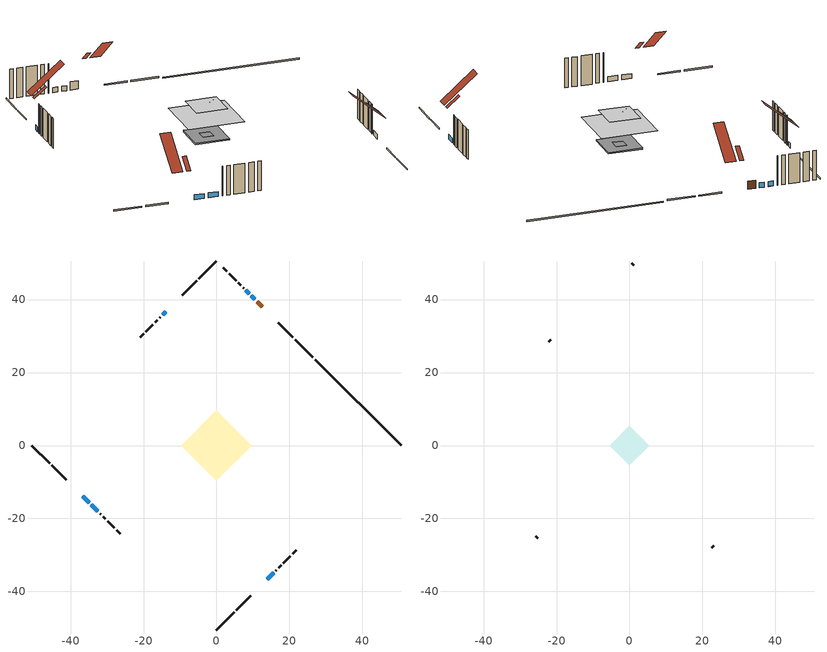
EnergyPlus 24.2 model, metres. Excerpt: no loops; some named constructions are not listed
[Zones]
conditioned space
 floor outside (Floor1 construction): -1.83,0 0,1.83 1.83,0 0,-1.83 z0.3
 floor adiabatic (Floor4 construction): -5.88,0 0,5.88 5.88,0 0,-5.88 z0.3
 floor adiabatic (AdiabaticFloorConstruction): -9.7,0 0,9.7 9.7,0 0,-9.7 z5.18
 floor foundation (Slab1 construction): -5.88,0.06 -0.06,5.88 5.88,-0.06 0.06,-5.88 z0
 wall outside (RimJoist1 construction): 0,-50.56 4.82,-45.74 / -50.56,0 -45.74,-4.82 / 0,50.56 -4.82,45.74 / 26.38,24.18 21.55,29.01 z0.3:0.6
 wall outside (RimJoist2 construction): 5.48,-45.08 9.4,-41.17 / -45.08,-5.48 -41.17,-9.4 / -5.48,45.08 -9.4,41.17 / 20.9,29.66 16.98,33.58 z0.3:0.6
 wall outside (AdiabaticWallConstruction 1): 12.47,38.09 11.11,39.45 z0.3:2.33
 wall outside (AdiabaticWallConstruction): 10.45,40.11 9.59,40.97 / -36.65,-13.91 -34.93,-15.63 / -13.91,36.65 -14.77,35.79 / 13.91,-36.65 15.63,-34.93 / 8.93,41.63 8.07,42.49 / -34.27,-16.29 -32.55,-18.01 z0.3:1.52
 wall outside (Wall1 construction): 16.29,-34.27 16.42,-34.14 / -31.89,-18.67 -31.76,-18.8 / -15.43,35.13 -15.56,35 / 7.41,43.15 7.28,43.28 z0.3:7.62
 wall outside (Wall2 construction): 17.08,-33.48 17.69,-32.87 / -31.1,-19.46 -30.49,-20.07 / -16.21,34.35 -16.82,33.74 / 6.63,43.93 6.02,44.54 z0.3:7.62
 wall outside (Wall3 construction): 18.34,-32.22 20.19,-30.37 / -29.84,-20.72 -27.99,-22.57 / -17.48,33.08 -19.33,31.23 / 5.36,45.2 3.51,47.05 z0.3:7.62
 wall outside (Wall4 construction): 20.85,-29.71 21.82,-28.74 / -27.33,-23.23 -26.36,-24.2 / -19.99,30.58 -20.95,29.61 / 2.86,47.71 1.89,48.67 z0.3:7.62
 wall foundation (FoundationWall1 construction): 50.56,0 27.03,23.53 z0:0.3
 window (WindowConstruction): 10.45,40.11 9.59,40.97 z0.3:1.52
 window (WindowConstruction 1): -36.65,-13.91 -34.93,-15.63 z0.3:1.52
 window (WindowConstruction 2): -13.91,36.65 -14.77,35.79 z0.3:1.52
 window (WindowConstruction 3): 13.91,-36.65 15.63,-34.93 z0.3:1.52
 window (WindowConstruction 4): 8.93,41.63 8.07,42.49 z0.3:1.52
 window (WindowConstruction 5): -34.27,-16.29 -32.55,-18.01 z0.3:1.52
 door (Door): 12.47,38.09 11.11,39.45 z0.3:2.33
 ceiling adiabatic (AdiabaticFloorConstruction): 0,-9.7 9.7,0 0,9.7 -9.7,0 z5.18
 roof outside (Roof3 construction): 0,1.68 -1.68,0 0,-1.68 1.68,0 z7.62
 roof outside (Roof4 construction): 13.25,-37.31,7.62 11.12,-35.18,10.13 10.43,-35.87,10.13 12.56,-38,7.62; -37.31,-13.25,7.62 -35.18,-11.12,10.13 -35.87,-10.43,10.13 -38,-12.56,7.62; -13.25,37.31,7.62 -11.12,35.18,10.13 -10.43,35.87,10.13 -12.56,38,7.62; 13.13,37.43,7.62 11,35.31,10.13 11.69,34.61,10.13 13.82,36.74,7.62
attic - vented
 floor to conditioned space (Floor2 construction Reversed): -5.37,0 0,5.37 5.37,0 0,-5.37 z7.62
 floor to conditioned space (Floor3 construction Reversed): -3.63,0 0,3.63 3.63,0 0,-3.63 z7.62
 wall outside (Wall5 construction): 22.47,-28.09 23.05,-27.51 / -25.71,-24.85 -25.13,-25.43 / -21.61,28.95 -22.18,28.38 / 1.23,49.33 0.66,49.9 z0.3:7.62
 roof outside (Roof1 construction): 11.9,-38.66,7.62 6.22,-32.98,14.31 4.37,-34.83,14.31 10.05,-40.51,7.62; -38.66,-11.9,7.62 -32.98,-6.22,14.31 -34.83,-4.37,14.31 -40.51,-10.05,7.62; -11.9,38.66,7.62 -6.22,32.98,14.31 -4.37,34.83,14.31 -10.05,40.51,7.62; 14.48,36.08,7.62 8.8,30.41,14.31 10.64,28.56,14.31 16.32,34.24,7.62
[Material] Roughness=Rough; Thermal Absorptance=0.9
Name | Thickness {m} | Conductivity {W/m-K} | Density {kg/m3} | Specific Heat {J/kg-K} | Solar Absorptance | Visible Absorptance
ceiling loosefill ins | 0.169333 | 0.0480833 | 16.02 | 1046.75 | 0.7 | 0.7
ceiling stud and cavity | 0.1397 | 0.0992955 | 65.682 | 1177.47 | 0.7 | 0.7
ceiling stud and cavity 1 | 0.1397 | 0.102503 | 65.682 | 1177.47 | 0.7 | 0.7
gypsum board | 0.0127 | 0.160291 | 801 | 837.4 | 0.6 | 0.6
[Construction]
Floor2 construction: ceiling loosefill ins, ceiling stud and cavity, gypsum board
Floor3 construction: ceiling loosefill ins, ceiling stud and cavity 1, gypsum board
[EnergyManagementSystem:OutputVariable] Type of Data in Variable=Summed
Name | EMS Variable | Update Frequency | EMS Program or Subroutine | Units
boiler hydronic pump disaggregate htg primary | boiler_hydronic_pump_primary_htg | SystemTimestep | boiler_hydronic_pump_disaggregate_program | J
loads_htg_tot_peakload_outvar; loads_htg_tot_annual_outvar; Energy Management System Output Variable 1; Energy Management System Output Variable 45 | loads_htg_tot | ZoneTimestep | total_loads_program | J
loads_clg_tot_peakload_outvar; loads_clg_tot_annual_outvar; Energy Management System Output Variable 2; Energy Management System Output Variable 46 | loads_clg_tot | ZoneTimestep | total_loads_program | J
htg_unmet_hours_annual_outvar; Energy Management System Output Variable 3 | htg_unmet_hours | ZoneTimestep | unmet_hours_program | hr
clg_unmet_hours_annual_outvar; Energy Management System Output Variable 4 | clg_unmet_hours | ZoneTimestep | unmet_hours_program | hr
loads_htg_roofs_annual_outvar; Energy Management System Output Variable 5 | loads_htg_roofs | ZoneTimestep | component_loads_program | J
loads_htg_ceilings_annual_outvar; Energy Management System Output Variable 6 | loads_htg_ceilings | ZoneTimestep | component_loads_program | J
loads_htg_walls_annual_outvar; Energy Management System Output Variable 7 | loads_htg_walls | ZoneTimestep | component_loads_program | J
loads_htg_rim_joists_annual_outvar; Energy Management System Output Variable 8 | loads_htg_rim_joists | ZoneTimestep | component_loads_program | J
loads_htg_foundation_walls_annual_outvar; Energy Management System Output Variable 9 | loads_htg_foundation_walls | ZoneTimestep | component_loads_program | J
loads_htg_doors_annual_outvar; Energy Management System Output Variable 10 | loads_htg_doors | ZoneTimestep | component_loads_program | J
loads_htg_windows_conduction_annual_outvar; Energy Management System Output Variable 11 | loads_htg_windows_conduction | ZoneTimestep | component_loads_program | J
loads_htg_windows_solar_annual_outvar; Energy Management System Output Variable 12 | loads_htg_windows_solar | ZoneTimestep | component_loads_program | J
loads_htg_skylights_conduction_annual_outvar; Energy Management System Output Variable 13 | loads_htg_skylights_conduction | ZoneTimestep | component_loads_program | J
loads_htg_skylights_solar_annual_outvar; Energy Management System Output Variable 14 | loads_htg_skylights_solar | ZoneTimestep | component_loads_program | J
loads_htg_floors_annual_outvar; Energy Management System Output Variable 15 | loads_htg_floors | ZoneTimestep | component_loads_program | J
loads_htg_slabs_annual_outvar; Energy Management System Output Variable 16 | loads_htg_slabs | ZoneTimestep | component_loads_program | J
loads_htg_internal_mass_annual_outvar; Energy Management System Output Variable 17 | loads_htg_internal_mass | ZoneTimestep | component_loads_program | J
loads_htg_infil_annual_outvar; Energy Management System Output Variable 18 | loads_htg_infil | ZoneTimestep | component_loads_program | J
loads_htg_natvent_annual_outvar; Energy Management System Output Variable 19 | loads_htg_natvent | ZoneTimestep | component_loads_program | J
loads_htg_mechvent_annual_outvar; Energy Management System Output Variable 20 | loads_htg_mechvent | ZoneTimestep | component_loads_program | J
loads_htg_whf_annual_outvar; Energy Management System Output Variable 21 | loads_htg_whf | ZoneTimestep | component_loads_program | J
loads_htg_ducts_annual_outvar; Energy Management System Output Variable 22 | loads_htg_ducts | ZoneTimestep | component_loads_program | J
loads_htg_intgains_annual_outvar; Energy Management System Output Variable 23 | loads_htg_intgains | ZoneTimestep | component_loads_program | J
loads_htg_lighting_annual_outvar; Energy Management System Output Variable 24 | loads_htg_lighting | ZoneTimestep | component_loads_program | J
loads_clg_roofs_annual_outvar; Energy Management System Output Variable 25 | loads_clg_roofs | ZoneTimestep | component_loads_program | J
loads_clg_ceilings_annual_outvar; Energy Management System Output Variable 26 | loads_clg_ceilings | ZoneTimestep | component_loads_program | J
loads_clg_walls_annual_outvar; Energy Management System Output Variable 27 | loads_clg_walls | ZoneTimestep | component_loads_program | J
loads_clg_rim_joists_annual_outvar; Energy Management System Output Variable 28 | loads_clg_rim_joists | ZoneTimestep | component_loads_program | J
loads_clg_foundation_walls_annual_outvar; Energy Management System Output Variable 29 | loads_clg_foundation_walls | ZoneTimestep | component_loads_program | J
loads_clg_doors_annual_outvar; Energy Management System Output Variable 30 | loads_clg_doors | ZoneTimestep | component_loads_program | J
loads_clg_windows_conduction_annual_outvar; Energy Management System Output Variable 31 | loads_clg_windows_conduction | ZoneTimestep | component_loads_program | J
loads_clg_windows_solar_annual_outvar; Energy Management System Output Variable 32 | loads_clg_windows_solar | ZoneTimestep | component_loads_program | J
loads_clg_skylights_conduction_annual_outvar; Energy Management System Output Variable 33 | loads_clg_skylights_conduction | ZoneTimestep | component_loads_program | J
loads_clg_skylights_solar_annual_outvar; Energy Management System Output Variable 34 | loads_clg_skylights_solar | ZoneTimestep | component_loads_program | J
loads_clg_floors_annual_outvar; Energy Management System Output Variable 35 | loads_clg_floors | ZoneTimestep | component_loads_program | J
loads_clg_slabs_annual_outvar; Energy Management System Output Variable 36 | loads_clg_slabs | ZoneTimestep | component_loads_program | J
loads_clg_internal_mass_annual_outvar; Energy Management System Output Variable 37 | loads_clg_internal_mass | ZoneTimestep | component_loads_program | J
loads_clg_infil_annual_outvar; Energy Management System Output Variable 38 | loads_clg_infil | ZoneTimestep | component_loads_program | J
loads_clg_natvent_annual_outvar; Energy Management System Output Variable 39 | loads_clg_natvent | ZoneTimestep | component_loads_program | J
loads_clg_mechvent_annual_outvar; Energy Management System Output Variable 40 | loads_clg_mechvent | ZoneTimestep | component_loads_program | J
loads_clg_whf_annual_outvar; Energy Management System Output Variable 41 | loads_clg_whf | ZoneTimestep | component_loads_program | J
loads_clg_ducts_annual_outvar; Energy Management System Output Variable 42 | loads_clg_ducts | ZoneTimestep | component_loads_program | J
loads_clg_intgains_annual_outvar; Energy Management System Output Variable 43 | loads_clg_intgains | ZoneTimestep | component_loads_program | J
loads_clg_lighting_annual_outvar; Energy Management System Output Variable 44 | loads_clg_lighting | ZoneTimestep | component_loads_program | J
[Schedule:Day:Interval]
interior lighting schedule day: No, 01:00, 0.108182, 04:00, 0.0901515, 05:00, 0.0991667, 06:00, 0.162273, 07:00, 0.270455, 08:00, 0.342576, 10:00, 0.369621, 11:00, 0.351591, 12:00, 0.333561, 13:00, 0.324545, 14:00, 0.31553, 15:00, 0.333561, 16:00, 0.369621, 17:00, 0.450758, 18:00, 0.585985, 19:00, 0.775303, 20:00, 0.955606, 21:00, 0.991667, 22:00, 0.712197, 23:00, 0.360606, 24:00, 0.162273
interior lighting schedule day 1: No, 01:00, 0.100909, 04:00, 0.0840909, 05:00, 0.0925, 06:00, 0.151364, 07:00, 0.252273, 08:00, 0.319545, 10:00, 0.344773, 11:00, 0.327955, 12:00, 0.311136, 13:00, 0.302727, 14:00, 0.294318, 15:00, 0.311136, 16:00, 0.344773, 17:00, 0.420455, 18:00, 0.546591, 19:00, 0.723182, 20:00, 0.891364, 21:00, 0.925, 22:00, 0.664318, 23:00, 0.336364, 24:00, 0.151364
interior lighting schedule day 2: No, 01:00, 0.0927273, 04:00, 0.0772727, 05:00, 0.085, 06:00, 0.139091, 07:00, 0.231818, 08:00, 0.293636, 10:00, 0.316818, 11:00, 0.301364, 12:00, 0.285909, 13:00, 0.278182, 14:00, 0.270455, 15:00, 0.285909, 16:00, 0.316818, 17:00, 0.386364, 18:00, 0.502273, 19:00, 0.664545, 20:00, 0.819091, 21:00, 0.85, 22:00, 0.610455, 23:00, 0.309091, 24:00, 0.139091
interior lighting schedule day 3: No, 01:00, 0.0845455, 04:00, 0.0704545, 05:00, 0.0775, 06:00, 0.126818, 07:00, 0.211364, 08:00, 0.267727, 10:00, 0.288864, 11:00, 0.274773, 12:00, 0.260682, 13:00, 0.253636, 14:00, 0.246591, 15:00, 0.260682, 16:00, 0.288864, 17:00, 0.352273, 18:00, 0.457955, 19:00, 0.605909, 20:00, 0.746818, 21:00, 0.775, 22:00, 0.556591, 23:00, 0.281818, 24:00, 0.126818
interior lighting schedule day 4: No, 01:00, 0.0763636, 04:00, 0.0636364, 05:00, 0.07, 06:00, 0.114545, 07:00, 0.190909, 08:00, 0.241818, 10:00, 0.260909, 11:00, 0.248182, 12:00, 0.235455, 13:00, 0.229091, 14:00, 0.222727, 15:00, 0.235455, 16:00, 0.260909, 17:00, 0.318182, 18:00, 0.413636, 19:00, 0.547273, 20:00, 0.674545, 21:00, 0.7, 22:00, 0.502727, 23:00, 0.254545, 24:00, 0.114545
interior lighting schedule day 5: No, 01:00, 0.0727273, 04:00, 0.0606061, 05:00, 0.0666667, 06:00, 0.109091, 07:00, 0.181818, 08:00, 0.230303, 10:00, 0.248485, 11:00, 0.236364, 12:00, 0.224242, 13:00, 0.218182, 14:00, 0.212121, 15:00, 0.224242, 16:00, 0.248485, 17:00, 0.30303, 18:00, 0.393939, 19:00, 0.521212, 20:00, 0.642424, 21:00, 0.666667, 22:00, 0.478788, 23:00, 0.242424, 24:00, 0.109091
interior lighting schedule day 6: No, 01:00, 0.0745455, 04:00, 0.0621212, 05:00, 0.0683333, 06:00, 0.111818, 07:00, 0.186364, 08:00, 0.236061, 10:00, 0.254697, 11:00, 0.242273, 12:00, 0.229848, 13:00, 0.223636, 14:00, 0.217424, 15:00, 0.229848, 16:00, 0.254697, 17:00, 0.310606, 18:00, 0.403788, 19:00, 0.534242, 20:00, 0.658485, 21:00, 0.683333, 22:00, 0.490758, 23:00, 0.248485, 24:00, 0.111818
interior lighting schedule day 7: No, 01:00, 0.08, 04:00, 0.0666667, 05:00, 0.0733333, 06:00, 0.12, 07:00, 0.2, 08:00, 0.253333, 10:00, 0.273333, 11:00, 0.26, 12:00, 0.246667, 13:00, 0.24, 14:00, 0.233333, 15:00, 0.246667, 16:00, 0.273333, 17:00, 0.333333, 18:00, 0.433333, 19:00, 0.573333, 20:00, 0.706667, 21:00, 0.733333, 22:00, 0.526667, 23:00, 0.266667, 24:00, 0.12
interior lighting schedule day 8: No, 01:00, 0.0890909, 04:00, 0.0742424, 05:00, 0.0816667, 06:00, 0.133636, 07:00, 0.222727, 08:00, 0.282121, 10:00, 0.304394, 11:00, 0.289545, 12:00, 0.274697, 13:00, 0.267273, 14:00, 0.259848, 15:00, 0.274697, 16:00, 0.304394, 17:00, 0.371212, 18:00, 0.482576, 19:00, 0.638485, 20:00, 0.78697, 21:00, 0.816667, 22:00, 0.586515, 23:00, 0.29697, 24:00, 0.133636
interior lighting schedule day 9: No, 01:00, 0.0972727, 04:00, 0.0810606, 05:00, 0.0891667, 06:00, 0.145909, 07:00, 0.243182, 08:00, 0.30803, 10:00, 0.332348, 11:00, 0.316136, 12:00, 0.299924, 13:00, 0.291818, 14:00, 0.283712, 15:00, 0.299924, 16:00, 0.332348, 17:00, 0.405303, 18:00, 0.526894, 19:00, 0.697121, 20:00, 0.859242, 21:00, 0.891667, 22:00, 0.640379, 23:00, 0.324242, 24:00, 0.145909
interior lighting schedule day 10: No, 01:00, 0.105455, 04:00, 0.0878788, 05:00, 0.0966667, 06:00, 0.158182, 07:00, 0.263636, 08:00, 0.333939, 10:00, 0.360303, 11:00, 0.342727, 12:00, 0.325152, 13:00, 0.316364, 14:00, 0.307576, 15:00, 0.325152, 16:00, 0.360303, 17:00, 0.439394, 18:00, 0.571212, 19:00, 0.755758, 20:00, 0.931515, 21:00, 0.966667, 22:00, 0.694242, 23:00, 0.351515, 24:00, 0.158182
interior lighting schedule day 11: No, 01:00, 0.109091, 04:00, 0.0909091, 05:00, 0.1, 06:00, 0.163636, 07:00, 0.272727, 08:00, 0.345455, 10:00, 0.372727, 11:00, 0.354545, 12:00, 0.336364, 13:00, 0.327273, 14:00, 0.318182, 15:00, 0.336364, 16:00, 0.372727, 17:00, 0.454545, 18:00, 0.590909, 19:00, 0.781818, 20:00, 0.963636, 21:00, 1, 22:00, 0.718182, 23:00, 0.363636, 24:00, 0.163636
interior lighting schedule default day; occupants schedule default day; clothes dryer schedule default day; cooking range schedule default day; mech vent bath fan 0 schedule default day; mech vent range fan 0 schedule default day; misc plug loads schedule default day; general water use schedule default day; clothes dryer exhaust 0 schedule default day; cooling season schedule day; cooling season schedule day 2; cooling season schedule default day; exterior lighting schedule default day; natural vent schedule default day: No, 24:00, 0
occupants schedule day: No, 05:00, 0.426829, 06:00, 0.719512, 07:00, 1, 08:00, 0.670732, 09:00, 0.329268, 14:00, 0.170732, 15:00, 0.231707, 16:00, 0.329268, 17:00, 0.5, 18:00, 0.670732, 19:00, 0.829268, 21:00, 1, 22:00, 0.853659, 23:00, 0.646341, 24:00, 0.426829
clothes dryer schedule day; clothes dryer exhaust 0 schedule day: No, 01:00, 0.123457, 02:00, 0.0740741, 03:00, 0.0493827, 04:00, 0.0246914, 05:00, 0.0493827, 06:00, 0.0740741, 07:00, 0.197531, 08:00, 0.395062, 09:00, 0.592593, 10:00, 0.839506, 11:00, 0.962963, 12:00, 1, 13:00, 0.91358, 14:00, 0.82716, 15:00, 0.716049, 16:00, 0.753086, 17:00, 0.679012, 18:00, 0.666667, 20:00, 0.62963, 21:00, 0.641975, 22:00, 0.666667, 23:00, 0.54321, 24:00, 0.296296
cooking range schedule day: No, 05:00, 0.0597015, 06:00, 0.11194, 07:00, 0.171642, 08:00, 0.291045, 11:00, 0.343284, 12:00, 0.402985, 13:00, 0.462687, 14:00, 0.343284, 15:00, 0.291045, 16:00, 0.402985, 17:00, 0.567164, 18:00, 1, 19:00, 0.850746, 20:00, 0.432836, 21:00, 0.291045, 22:00, 0.231343, 23:00, 0.171642, 24:00, 0.11194
mech vent bath fan 0 schedule day: No, 07:00, 0, 15:00, 1, 24:00, 0
mech vent range fan 0 schedule day: No, 18:00, 0, 19:00, 1, 20:00, 0.2, 24:00, 0
misc plug loads schedule day: No, 06:00, 0.705882, 07:00, 0.745098, 08:00, 0.803922, 15:00, 0.823529, 16:00, 0.862745, 17:00, 0.921569, 18:00, 0.980392, 19:00, 1, 20:00, 0.980392, 21:00, 0.941176, 22:00, 0.862745, 23:00, 0.784314, 24:00, 0.72549
general water use schedule day: No, 01:00, 0.315068, 03:00, 0.287671, 04:00, 0.342466, 05:00, 0.369863, 06:00, 0.520548, 07:00, 0.60274, 08:00, 0.534247, 10:00, 0.506849, 11:00, 0.465753, 14:00, 0.479452, 15:00, 0.534247, 16:00, 0.589041, 17:00, 0.69863, 18:00, 0.876712, 19:00, 0.890411, 20:00, 0.986301, 21:00, 1, 22:00, 0.863014, 23:00, 0.616438, 24:00, 0.465753
cooling season schedule day 1: No, 24:00, 1
exterior lighting schedule day: No, 01:00, 0.566667, 03:00, 0.524167, 05:00, 0.495833, 06:00, 0.5525, 07:00, 0.623333, 08:00, 0.580833, 09:00, 0.439167, 10:00, 0.354167, 12:00, 0.34, 13:00, 0.354167, 14:00, 0.396667, 15:00, 0.425, 16:00, 0.495833, 17:00, 0.623333, 18:00, 0.793333, 19:00, 0.906667, 20:00, 0.963333, 21:00, 0.991667, 22:00, 0.920833, 23:00, 0.793333, 24:00, 0.665833
exterior lighting schedule day 1: No, 01:00, 0.528571, 03:00, 0.488929, 05:00, 0.4625, 06:00, 0.515357, 07:00, 0.581429, 08:00, 0.541786, 09:00, 0.409643, 10:00, 0.330357, 12:00, 0.317143, 13:00, 0.330357, 14:00, 0.37, 15:00, 0.396429, 16:00, 0.4625, 17:00, 0.581429, 18:00, 0.74, 19:00, 0.845714, 20:00, 0.898571, 21:00, 0.925, 22:00, 0.858929, 23:00, 0.74, 24:00, 0.621071
exterior lighting schedule day 10: No, 01:00, 0.552381, 03:00, 0.510952, 05:00, 0.483333, 06:00, 0.538571, 07:00, 0.607619, 08:00, 0.56619, 09:00, 0.428095, 10:00, 0.345238, 12:00, 0.331429, 13:00, 0.345238, 14:00, 0.386667, 15:00, 0.414286, 16:00, 0.483333, 17:00, 0.607619, 18:00, 0.773333, 19:00, 0.88381, 20:00, 0.939048, 21:00, 0.966667, 22:00, 0.897619, 23:00, 0.773333, 24:00, 0.649048
exterior lighting schedule day 11: No, 01:00, 0.571429, 03:00, 0.528571, 05:00, 0.5, 06:00, 0.557143, 07:00, 0.628571, 08:00, 0.585714, 09:00, 0.442857, 10:00, 0.357143, 12:00, 0.342857, 13:00, 0.357143, 14:00, 0.4, 15:00, 0.428571, 16:00, 0.5, 17:00, 0.628571, 18:00, 0.8, 19:00, 0.914286, 20:00, 0.971429, 21:00, 1, 22:00, 0.928571, 23:00, 0.8, 24:00, 0.671429
exterior lighting schedule day 2: No, 01:00, 0.485714, 03:00, 0.449286, 05:00, 0.425, 06:00, 0.473571, 07:00, 0.534286, 08:00, 0.497857, 09:00, 0.376429, 10:00, 0.303571, 12:00, 0.291429, 13:00, 0.303571, 14:00, 0.34, 15:00, 0.364286, 16:00, 0.425, 17:00, 0.534286, 18:00, 0.68, 19:00, 0.777143, 20:00, 0.825714, 21:00, 0.85, 22:00, 0.789286, 23:00, 0.68, 24:00, 0.570714
exterior lighting schedule day 3: No, 01:00, 0.442857, 03:00, 0.409643, 05:00, 0.3875, 06:00, 0.431786, 07:00, 0.487143, 08:00, 0.453929, 09:00, 0.343214, 10:00, 0.276786, 12:00, 0.265714, 13:00, 0.276786, 14:00, 0.31, 15:00, 0.332143, 16:00, 0.3875, 17:00, 0.487143, 18:00, 0.62, 19:00, 0.708571, 20:00, 0.752857, 21:00, 0.775, 22:00, 0.719643, 23:00, 0.62, 24:00, 0.520357
exterior lighting schedule day 4: No, 01:00, 0.4, 03:00, 0.37, 05:00, 0.35, 06:00, 0.39, 07:00, 0.44, 08:00, 0.41, 09:00, 0.31, 10:00, 0.25, 12:00, 0.24, 13:00, 0.25, 14:00, 0.28, 15:00, 0.3, 16:00, 0.35, 17:00, 0.44, 18:00, 0.56, 19:00, 0.64, 20:00, 0.68, 21:00, 0.7, 22:00, 0.65, 23:00, 0.56, 24:00, 0.47
exterior lighting schedule day 5: No, 01:00, 0.380952, 03:00, 0.352381, 05:00, 0.333333, 06:00, 0.371429, 07:00, 0.419048, 08:00, 0.390476, 09:00, 0.295238, 10:00, 0.238095, 12:00, 0.228571, 13:00, 0.238095, 14:00, 0.266667, 15:00, 0.285714, 16:00, 0.333333, 17:00, 0.419048, 18:00, 0.533333, 19:00, 0.609524, 20:00, 0.647619, 21:00, 0.666667, 22:00, 0.619048, 23:00, 0.533333, 24:00, 0.447619
exterior lighting schedule day 6: No, 01:00, 0.390476, 03:00, 0.36119, 05:00, 0.341667, 06:00, 0.380714, 07:00, 0.429524, 08:00, 0.400238, 09:00, 0.302619, 10:00, 0.244048, 12:00, 0.234286, 13:00, 0.244048, 14:00, 0.273333, 15:00, 0.292857, 16:00, 0.341667, 17:00, 0.429524, 18:00, 0.546667, 19:00, 0.624762, 20:00, 0.66381, 21:00, 0.683333, 22:00, 0.634524, 23:00, 0.546667, 24:00, 0.45881
exterior lighting schedule day 7: No, 01:00, 0.419048, 03:00, 0.387619, 05:00, 0.366667, 06:00, 0.408571, 07:00, 0.460952, 08:00, 0.429524, 09:00, 0.324762, 10:00, 0.261905, 12:00, 0.251429, 13:00, 0.261905, 14:00, 0.293333, 15:00, 0.314286, 16:00, 0.366667, 17:00, 0.460952, 18:00, 0.586667, 19:00, 0.670476, 20:00, 0.712381, 21:00, 0.733333, 22:00, 0.680952, 23:00, 0.586667, 24:00, 0.492381
exterior lighting schedule day 8: No, 01:00, 0.466667, 03:00, 0.431667, 05:00, 0.408333, 06:00, 0.455, 07:00, 0.513333, 08:00, 0.478333, 09:00, 0.361667, 10:00, 0.291667, 12:00, 0.28, 13:00, 0.291667, 14:00, 0.326667, 15:00, 0.35, 16:00, 0.408333, 17:00, 0.513333, 18:00, 0.653333, 19:00, 0.746667, 20:00, 0.793333, 21:00, 0.816667, 22:00, 0.758333, 23:00, 0.653333, 24:00, 0.548333
exterior lighting schedule day 9: No, 01:00, 0.509524, 03:00, 0.47131, 05:00, 0.445833, 06:00, 0.496786, 07:00, 0.560476, 08:00, 0.522262, 09:00, 0.394881, 10:00, 0.318452, 12:00, 0.305714, 13:00, 0.318452, 14:00, 0.356667, 15:00, 0.382143, 16:00, 0.445833, 17:00, 0.560476, 18:00, 0.713333, 19:00, 0.815238, 20:00, 0.86619, 21:00, 0.891667, 22:00, 0.827976, 23:00, 0.713333, 24:00, 0.59869
[Schedule:Week:Daily]
clothes dryer exhaust 0 schedule Week Rule - Jan1-Dec31: clothes dryer exhaust 0 schedule day, clothes dryer exhaust 0 schedule day, clothes dryer exhaust 0 schedule day, clothes dryer exhaust 0 schedule day, clothes dryer exhaust 0 schedule day, clothes dryer exhaust 0 schedule day, clothes dryer exhaust 0 schedule day, clothes dryer exhaust 0 schedule default day, clothes dryer exhaust 0 schedule default day, clothes dryer exhaust 0 schedule default day, clothes dryer exhaust 0 schedule default day, clothes dryer exhaust 0 schedule default day
cooling season schedule Week Rule - Jan1-May26: cooling season schedule day, cooling season schedule day, cooling season schedule day, cooling season schedule day, cooling season schedule day, cooling season schedule day, cooling season schedule day, cooling season schedule default day, cooling season schedule default day, cooling season schedule default day, cooling season schedule default day, cooling season schedule default day
cooling season schedule Week Rule - May27-Jun2: cooling season schedule day, cooling season schedule day, cooling season schedule day, cooling season schedule day, cooling season schedule day, cooling season schedule day 1, cooling season schedule day 1, cooling season schedule default day, cooling season schedule default day, cooling season schedule default day, cooling season schedule default day, cooling season schedule default day
cooling season schedule Week Rule - Jun3-Aug25: cooling season schedule day 1, cooling season schedule day 1, cooling season schedule day 1, cooling season schedule day 1, cooling season schedule day 1, cooling season schedule day 1, cooling season schedule day 1, cooling season schedule default day, cooling season schedule default day, cooling season schedule default day, cooling season schedule default day, cooling season schedule default day
cooling season schedule Week Rule - Aug26-Sep1: cooling season schedule day 1, cooling season schedule day 1, cooling season schedule day 1, cooling season schedule day 1, cooling season schedule day 1, cooling season schedule day 1, cooling season schedule day 2, cooling season schedule default day, cooling season schedule default day, cooling season schedule default day, cooling season schedule default day, cooling season schedule default day
cooling season schedule Week Rule - Sep2-Dec31: cooling season schedule day 2, cooling season schedule day 2, cooling season schedule day 2, cooling season schedule day 2, cooling season schedule day 2, cooling season schedule day 2, cooling season schedule day 2, cooling season schedule default day, cooling season schedule default day, cooling season schedule default day, cooling season schedule default day, cooling season schedule default day
natural vent schedule Week Rule - Jan1-Dec31: natural vent schedule default day, natural vent schedule default day, natural vent schedule default day, natural vent schedule default day, natural vent schedule default day, natural vent schedule default day, natural vent schedule default day, natural vent schedule default day, natural vent schedule default day, natural vent schedule default day, natural vent schedule default day, natural vent schedule default day
[Schedule:Year]
clothes dryer exhaust 0 schedule: clothes dryer exhaust 0 schedule Week Rule - Jan1-Dec31, 1, 1, 12, 31
cooling season schedule: cooling season schedule Week Rule - Jan1-May26, 1, 1, 5, 26, cooling season schedule Week Rule - May27-Jun2, 5, 27, 6, 2, cooling season schedule Week Rule - Jun3-Aug25, 6, 3, 8, 25, cooling season schedule Week Rule - Aug26-Sep1, 8, 26, 9, 1, cooling season schedule Week Rule - Sep2-Dec31, 9, 2, 12, 31
natural vent schedule: natural vent schedule Week Rule - Jan1-Dec31, 1, 1, 12, 31
